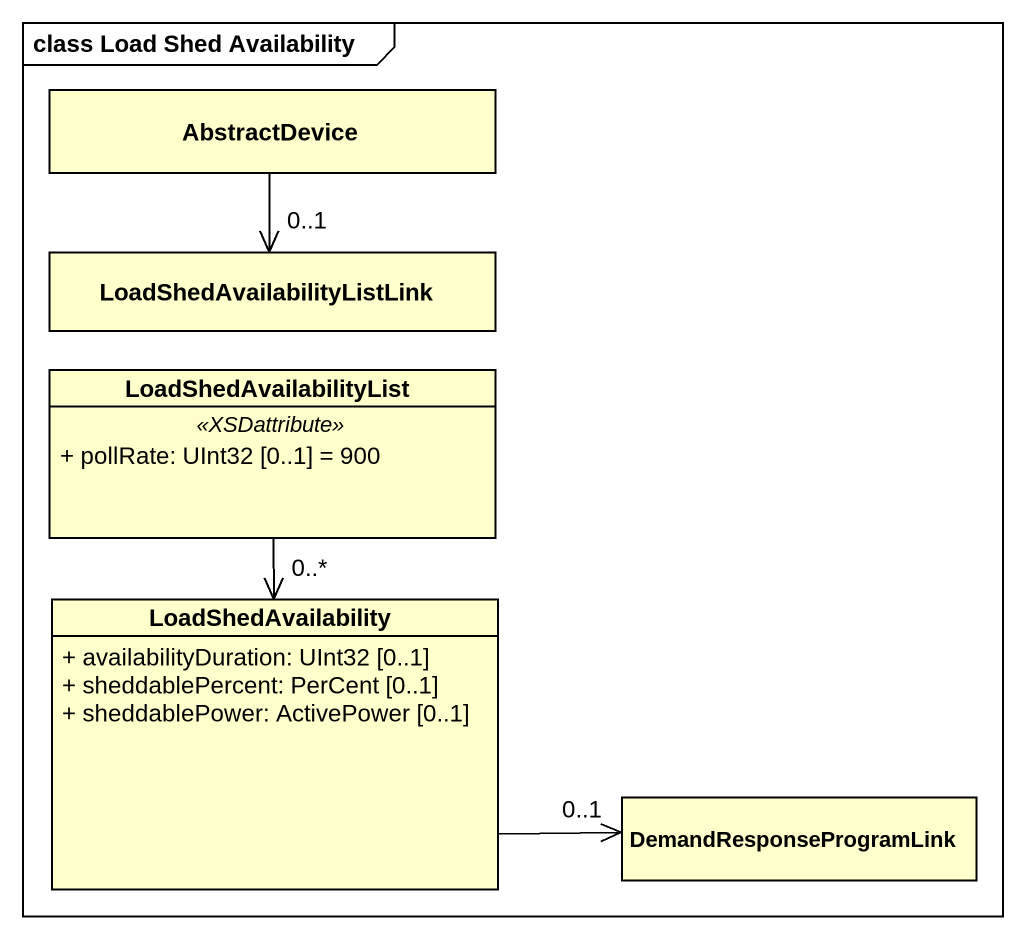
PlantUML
@startuml
mainframe class Load Shed Availability
hide circle
hide empty members
skinparam classAttributeIconSize 0
class AbstractDevice
class LoadShedAvailabilityListLink
class LoadShedAvailabilityList {
  .. <<XSDattribute>> ..
  + pollRate: UInt32 [0..1] = 900
}
class LoadShedAvailability {
  + availabilityDuration: UInt32 [0..1]
  + sheddablePercent: PerCent [0..1]
  + sheddablePower: ActivePower [0..1]
}
class DemandResponseProgramLink
AbstractDevice --> "0..1" LoadShedAvailabilityListLink
LoadShedAvailabilityList --> "0..*" LoadShedAvailability
LoadShedAvailability -right-> "0..1" DemandResponseProgramLink
@enduml
